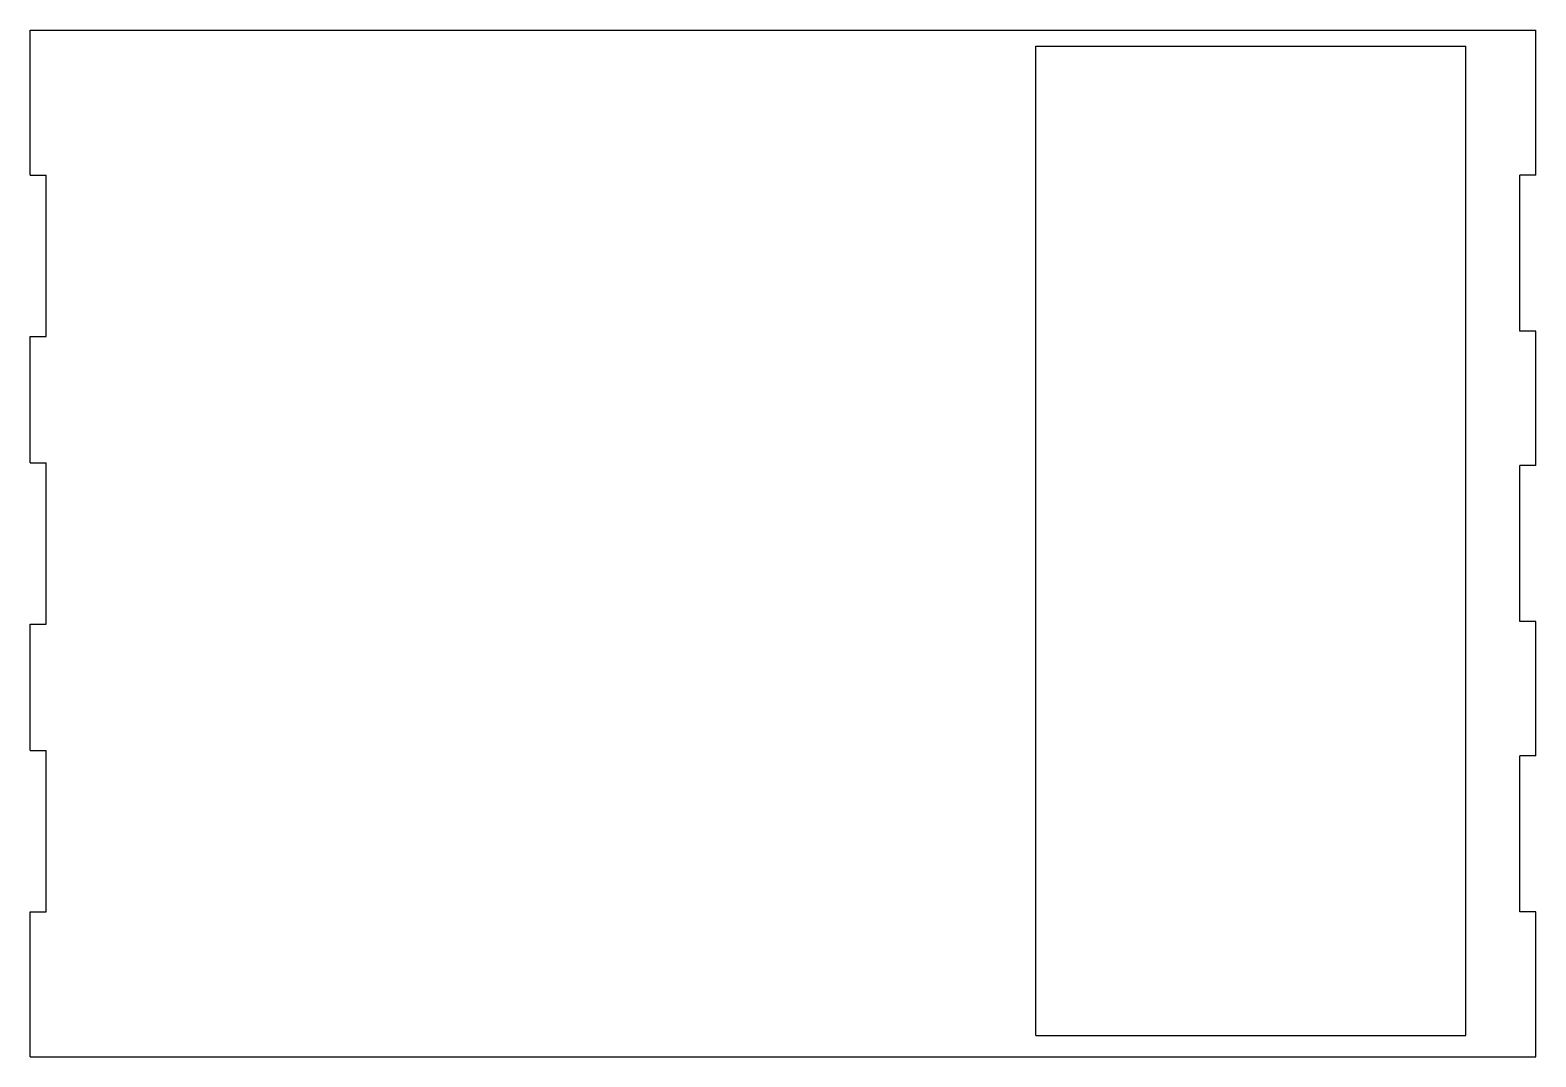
# Model space of a CAD drawing. Header units: millimetres. Extents: x 10 to 290, y 9 to 200.
import ezdxf

# ---------------------------------------------------------------- set-up
doc = ezdxf.new("R2010")
doc.units = ezdxf.units.MM

msp = doc.modelspace()

# ---------------------------------------------------------------- linework, layer by layer
at = {"color": 7, "linetype": 'Continuous'}
for p, q in [((9.98, 199.51), (289.98, 199.51)), ((9.98, 172.51), (9.98, 199.51)), ((289.98, 172.51), (289.98, 199.51)), ((196.98, 12.51), (196.98, 196.51)), ((196.98, 196.51), (276.98, 196.51)), ((276.98, 12.51), (276.98, 196.51)), ((9.98, 172.51), (12.98, 172.51)), ((12.98, 142.51), (12.98, 172.51)), ((289.98, 172.51), (286.98, 172.51)), ((286.98, 143.51), (286.98, 172.51)), ((289.98, 143.51), (286.98, 143.51)), ((289.98, 118.51), (289.98, 143.51)), ((9.98, 119.01), (9.98, 142.51)), ((9.98, 142.51), (12.98, 142.51)), ((9.98, 119.01), (12.98, 119.01)), ((12.98, 89.01), (12.98, 119.01)), ((289.98, 118.51), (286.98, 118.51)), ((286.98, 89.51), (286.98, 118.51)), ((9.98, 65.51), (9.98, 89.01)), ((9.98, 89.01), (12.98, 89.01)), ((289.98, 89.51), (286.98, 89.51)), ((289.98, 64.51), (289.98, 89.51)), ((9.98, 65.51), (12.98, 65.51)), ((12.98, 35.51), (12.98, 65.51)), ((286.98, 35.51), (286.98, 64.51)), ((289.98, 64.51), (286.98, 64.51)), ((9.98, 8.51), (9.98, 35.51)), ((9.98, 35.51), (12.98, 35.51)), ((289.98, 35.51), (286.98, 35.51)), ((289.98, 8.51), (289.98, 35.51)), ((196.98, 12.51), (276.98, 12.51)), ((9.98, 8.51), (289.98, 8.51))]:
    msp.add_line(p, q, dxfattribs=at)

doc.saveas('drawing.dxf')
